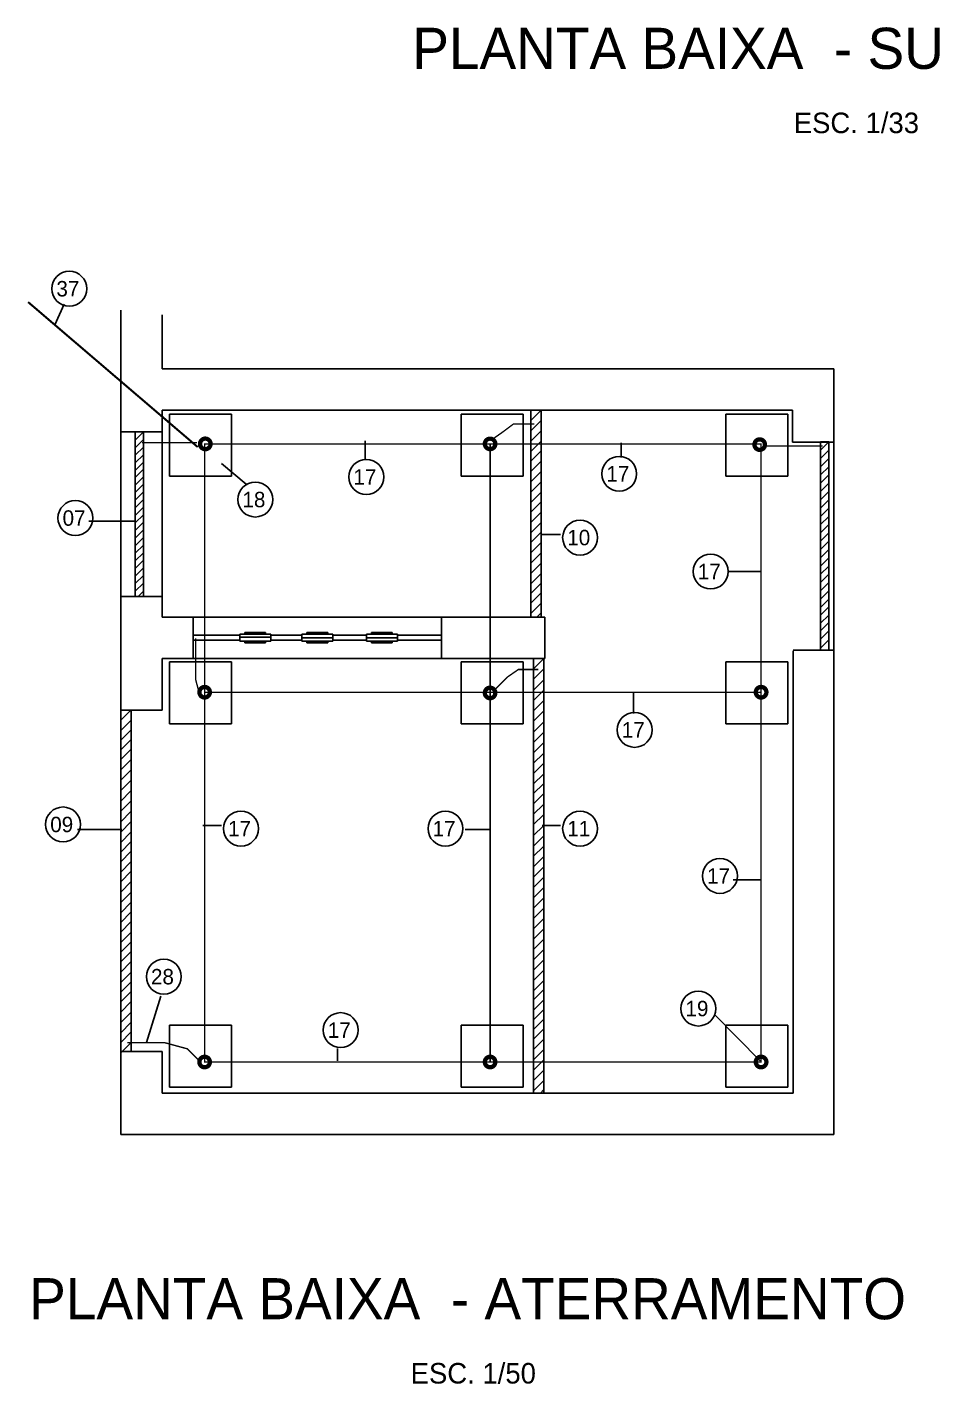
# Model space of a CAD drawing. Extents: x 0.013 to 0.842, y 0.009 to 0.544.
# Drawn here: x 0.0149 to 0.1031, y 0.0125 to 0.1444 of the extents above; entities that cross this region are included whole.
import ezdxf

# ---------------------------------------------------------------- set-up
doc = ezdxf.new("R2010")
doc.units = 0
doc.header["$LTSCALE"] = 250
doc.header["$MEASUREMENT"] = 0
doc.linetypes.add('DASHDOT', pattern=[1, 0.5, -0.25, 0, -0.25])
doc.layers.add('DETALHES-DIVERSOS', color=7, linetype='CONTINUOUS')
doc.styles.add('ROMANS', font='TXT', dxfattribs={"height": 100})

msp = doc.modelspace()

# ---------------------------------------------------------------- linework, layer by layer
at = {"layer": 'DETALHES-DIVERSOS'}
for p, q in [((0.0185, 0.1175), (0.0176, 0.1155)), ((0.02401, 0.11692), (0.02401, 0.0428)), ((0.02804, 0.11645), (0.02804, 0.11122)), ((0.02804, 0.11122), (0.09338, 0.11122)), ((0.09338, 0.11122), (0.09338, 0.03676)), ((0.02804, 0.1072), (0.08936, 0.1072)), ((0.02804, 0.1072), (0.02804, 0.08707)), ((0.06391, 0.08707), (0.06391, 0.1072)), ((0.06491, 0.1072), (0.06391, 0.1062)), ((0.06491, 0.1072), (0.06491, 0.08707)), ((0.08936, 0.1072), (0.08936, 0.10408)), ((0.02875, 0.10077), (0.02875, 0.10681)), ((0.02875, 0.10681), (0.03479, 0.10681)), ((0.03479, 0.10681), (0.03479, 0.10077)), ((0.05712, 0.10681), (0.06316, 0.10681)), ((0.05712, 0.10077), (0.05712, 0.10681)), ((0.06316, 0.10681), (0.06316, 0.10077)), ((0.06491, 0.10619), (0.06391, 0.10519)), ((0.08288, 0.10681), (0.08892, 0.10681)), ((0.08288, 0.10077), (0.08288, 0.10681)), ((0.08892, 0.10681), (0.08892, 0.10077)), ((0.02406, 0.10508), (0.02798, 0.10508)), ((0.02542, 0.10508), (0.02542, 0.08908)), ((0.02622, 0.10507), (0.02542, 0.10427)), ((0.02622, 0.10434), (0.02542, 0.10353)), ((0.02622, 0.08908), (0.02622, 0.10508)), ((0.06491, 0.10518), (0.06391, 0.10418)), ((0.02622, 0.1036), (0.02542, 0.1028)), ((0.0478, 0.1024), (0.0478, 0.1042)), ((0.06491, 0.10418), (0.06391, 0.10318)), ((0.06491, 0.10324), (0.06391, 0.10224)), ((0.0727, 0.1026), (0.0727, 0.104)), ((0.08936, 0.10408), (0.09333, 0.10408)), ((0.09207, 0.08385), (0.09207, 0.10411)), ((0.09207, 0.10411), (0.09288, 0.10411)), ((0.09288, 0.10411), (0.09207, 0.1033)), ((0.09288, 0.1033), (0.09207, 0.1025)), ((0.09288, 0.10411), (0.09288, 0.08385)), ((0.02622, 0.10286), (0.02542, 0.10206)), ((0.02622, 0.10212), (0.02542, 0.10132)), ((0.0362, 0.1), (0.0338, 0.102)), ((0.06491, 0.10223), (0.06391, 0.10123)), ((0.09288, 0.1025), (0.09207, 0.10169)), ((0.09288, 0.10169), (0.09207, 0.10089)), ((0.02622, 0.10145), (0.02542, 0.10065)), ((0.02622, 0.10071), (0.02542, 0.09991)), ((0.03479, 0.10077), (0.02875, 0.10077)), ((0.06316, 0.10077), (0.05712, 0.10077)), ((0.06491, 0.10122), (0.06391, 0.10022)), ((0.08892, 0.10077), (0.08288, 0.10077)), ((0.09288, 0.10089), (0.09207, 0.10008)), ((0.02622, 0.09998), (0.02542, 0.09917)), ((0.02622, 0.09924), (0.02542, 0.09844)), ((0.06491, 0.10022), (0.06391, 0.09922)), ((0.06491, 0.09921), (0.06391, 0.09821)), ((0.09288, 0.10008), (0.09207, 0.09928)), ((0.09288, 0.09928), (0.09207, 0.09847)), ((0.02622, 0.0985), (0.02542, 0.0977)), ((0.02622, 0.09776), (0.02542, 0.09696)), ((0.06491, 0.09827), (0.06391, 0.09727)), ((0.09288, 0.09847), (0.09207, 0.09767)), ((0.09288, 0.09767), (0.09207, 0.09686)), ((0.0209, 0.0964), (0.0253, 0.0964)), ((0.02622, 0.09702), (0.02542, 0.09622)), ((0.06491, 0.09727), (0.06391, 0.09627)), ((0.09288, 0.09686), (0.09207, 0.09606)), ((0.02622, 0.09629), (0.02542, 0.09548)), ((0.02622, 0.09555), (0.02542, 0.09475)), ((0.06491, 0.09626), (0.06391, 0.09526)), ((0.06491, 0.09532), (0.06391, 0.09432)), ((0.0668, 0.0951), (0.065, 0.0951)), ((0.09288, 0.09606), (0.09207, 0.09525)), ((0.09288, 0.09525), (0.09207, 0.09445)), ((0.02622, 0.09481), (0.02542, 0.09401)), ((0.02622, 0.09407), (0.02542, 0.09327)), ((0.06491, 0.09432), (0.06391, 0.09332)), ((0.09288, 0.09445), (0.09207, 0.09364)), ((0.02622, 0.09333), (0.02542, 0.09253)), ((0.02622, 0.0926), (0.02542, 0.0918)), ((0.06491, 0.09331), (0.06391, 0.09231)), ((0.09288, 0.09364), (0.09207, 0.09284)), ((0.09288, 0.09284), (0.09207, 0.09203)), ((0.02622, 0.09186), (0.02542, 0.09106)), ((0.02622, 0.09112), (0.02542, 0.09032)), ((0.06491, 0.0923), (0.06391, 0.0913)), ((0.06491, 0.0913), (0.06391, 0.0903)), ((0.0832, 0.0915), (0.0862, 0.0915)), ((0.09288, 0.09203), (0.09207, 0.09123)), ((0.09288, 0.09123), (0.09207, 0.09042)), ((0.02622, 0.09038), (0.02542, 0.08958)), ((0.06491, 0.09036), (0.06391, 0.08936)), ((0.09288, 0.09042), (0.09207, 0.08962)), ((0.02804, 0.08908), (0.02401, 0.08908)), ((0.02567, 0.08908), (0.02617, 0.08908)), ((0.02622, 0.08958), (0.02573, 0.08909)), ((0.02617, 0.08908), (0.02648, 0.08908)), ((0.06491, 0.08942), (0.06391, 0.08842)), ((0.06491, 0.08841), (0.06391, 0.08741)), ((0.09288, 0.08962), (0.09207, 0.08881)), ((0.09288, 0.08881), (0.09207, 0.08801)), ((0.06491, 0.08747), (0.0645, 0.08707)), ((0.09288, 0.08808), (0.09207, 0.08727)), ((0.09288, 0.08727), (0.09207, 0.08647)), ((0.02804, 0.08707), (0.05019, 0.08707)), ((0.03005, 0.08707), (0.05019, 0.08707)), ((0.03105, 0.08707), (0.03105, 0.08305)), ((0.05002, 0.08707), (0.05118, 0.08707)), ((0.05007, 0.08707), (0.05722, 0.08707)), ((0.0552, 0.08305), (0.0552, 0.08707)), ((0.05722, 0.08707), (0.06527, 0.08707)), ((0.05722, 0.08707), (0.05722, 0.08707)), ((0.06225, 0.08707), (0.06124, 0.08707)), ((0.06527, 0.08707), (0.06527, 0.08305)), ((0.09288, 0.08653), (0.09207, 0.08573)), ((0.03558, 0.08531), (0.03105, 0.08531)), ((0.03105, 0.08531), (0.03105, 0.08481)), ((0.03558, 0.08481), (0.03105, 0.08481)), ((0.03105, 0.08481), (0.03105, 0.08481)), ((0.03558, 0.08541), (0.0386, 0.08541)), ((0.03558, 0.08531), (0.03558, 0.08541)), ((0.03558, 0.08531), (0.03558, 0.08481)), ((0.0386, 0.08511), (0.03558, 0.08511)), ((0.03558, 0.08471), (0.03558, 0.08481)), ((0.0386, 0.08471), (0.03558, 0.08471)), ((0.03609, 0.08541), (0.03609, 0.08556)), ((0.03609, 0.08556), (0.0381, 0.08556)), ((0.03609, 0.08556), (0.0381, 0.08556)), ((0.03609, 0.08471), (0.03609, 0.08455)), ((0.03609, 0.08455), (0.0381, 0.08455)), ((0.03609, 0.08455), (0.0381, 0.08455)), ((0.0381, 0.08556), (0.0381, 0.08541)), ((0.0381, 0.08455), (0.0381, 0.08471)), ((0.0386, 0.08541), (0.0386, 0.08531)), ((0.04162, 0.08531), (0.0386, 0.08531)), ((0.0386, 0.08531), (0.0386, 0.08506)), ((0.0386, 0.08481), (0.0386, 0.08506)), ((0.04162, 0.08481), (0.0386, 0.08481)), ((0.0386, 0.08481), (0.0386, 0.08471)), ((0.04162, 0.08531), (0.04162, 0.08541)), ((0.04162, 0.08541), (0.04464, 0.08541)), ((0.04162, 0.08506), (0.04162, 0.08531)), ((0.04464, 0.08506), (0.04162, 0.08506)), ((0.04162, 0.08506), (0.04162, 0.08481)), ((0.04162, 0.08471), (0.04162, 0.08481)), ((0.04464, 0.08471), (0.04162, 0.08471)), ((0.04212, 0.08556), (0.04414, 0.08556)), ((0.04212, 0.08556), (0.04414, 0.08556)), ((0.04212, 0.08541), (0.04212, 0.08556)), ((0.04212, 0.08471), (0.04212, 0.08455)), ((0.04212, 0.08455), (0.04414, 0.08455)), ((0.04212, 0.08455), (0.04414, 0.08455)), ((0.04414, 0.08556), (0.04414, 0.08541)), ((0.04414, 0.08455), (0.04414, 0.08471)), ((0.04464, 0.08541), (0.04464, 0.08531)), ((0.04791, 0.08531), (0.04464, 0.08531)), ((0.04464, 0.08531), (0.04464, 0.08506)), ((0.04464, 0.08481), (0.04464, 0.08506)), ((0.04791, 0.08481), (0.04464, 0.08481)), ((0.04464, 0.08481), (0.04464, 0.08471)), ((0.04791, 0.08531), (0.04791, 0.08541)), ((0.04791, 0.08541), (0.05093, 0.08541)), ((0.04791, 0.08506), (0.04791, 0.08531)), ((0.05093, 0.08506), (0.04791, 0.08506)), ((0.04791, 0.08506), (0.04791, 0.08481)), ((0.04791, 0.08471), (0.04791, 0.08481)), ((0.05093, 0.08471), (0.04791, 0.08471)), ((0.04841, 0.08556), (0.05042, 0.08556)), ((0.04841, 0.08556), (0.05042, 0.08556)), ((0.04841, 0.08541), (0.04841, 0.08556)), ((0.04841, 0.08471), (0.04841, 0.08455)), ((0.04841, 0.08455), (0.05042, 0.08455)), ((0.04841, 0.08455), (0.05042, 0.08455)), ((0.05042, 0.08556), (0.05042, 0.08541)), ((0.05042, 0.08455), (0.05042, 0.08471)), ((0.05093, 0.08541), (0.05093, 0.08531)), ((0.05093, 0.08531), (0.05093, 0.08506)), ((0.0552, 0.08531), (0.05093, 0.08531)), ((0.05093, 0.08481), (0.05093, 0.08506)), ((0.05093, 0.08481), (0.05093, 0.08471)), ((0.0552, 0.08481), (0.05093, 0.08481)), ((0.09288, 0.08573), (0.09207, 0.08492)), ((0.09288, 0.08486), (0.09207, 0.08405)), ((0.09338, 0.08385), (0.08942, 0.08385)), ((0.08942, 0.0838), (0.08942, 0.04078)), ((0.09288, 0.08385), (0.09207, 0.08385)), ((0.02804, 0.08305), (0.02804, 0.07801)), ((0.02804, 0.08305), (0.03644, 0.08305)), ((0.02875, 0.08273), (0.03479, 0.08273)), ((0.02875, 0.07669), (0.02875, 0.08273)), ((0.03479, 0.08273), (0.03479, 0.07669)), ((0.03639, 0.08305), (0.05722, 0.08305)), ((0.05712, 0.07669), (0.05712, 0.08273)), ((0.05712, 0.08273), (0.06316, 0.08273)), ((0.05722, 0.08305), (0.06325, 0.08305)), ((0.05722, 0.08305), (0.05722, 0.08305)), ((0.06316, 0.08273), (0.06316, 0.07669)), ((0.06527, 0.08305), (0.06325, 0.08305)), ((0.06517, 0.08305), (0.06414, 0.08201)), ((0.06517, 0.08204), (0.06414, 0.08101)), ((0.06416, 0.04078), (0.06416, 0.08305)), ((0.06517, 0.08305), (0.06517, 0.04078)), ((0.08288, 0.07669), (0.08288, 0.08273)), ((0.08288, 0.08273), (0.08892, 0.08273)), ((0.08892, 0.08273), (0.08892, 0.07669)), ((0.06517, 0.08097), (0.06414, 0.07993)), ((0.06517, 0.07996), (0.06414, 0.07893)), ((0.0739, 0.0777), (0.0739, 0.0797)), ((0.02401, 0.07801), (0.02804, 0.07801)), ((0.02499, 0.07801), (0.02402, 0.07703)), ((0.02502, 0.07801), (0.02602, 0.07801)), ((0.02502, 0.04481), (0.02502, 0.07801)), ((0.06517, 0.07895), (0.06414, 0.07792)), ((0.06517, 0.07795), (0.06414, 0.07692)), ((0.02499, 0.07701), (0.02402, 0.07603)), ((0.03479, 0.07669), (0.02875, 0.07669)), ((0.06316, 0.07669), (0.05712, 0.07669)), ((0.06517, 0.07687), (0.06414, 0.07584)), ((0.08892, 0.07669), (0.08288, 0.07669)), ((0.02499, 0.07607), (0.02402, 0.07509)), ((0.06517, 0.07587), (0.06414, 0.07484)), ((0.02499, 0.07513), (0.02402, 0.07415)), ((0.02499, 0.07419), (0.02402, 0.07321)), ((0.06517, 0.07486), (0.06414, 0.07383)), ((0.02499, 0.07318), (0.02402, 0.0722)), ((0.06517, 0.07385), (0.06414, 0.07282)), ((0.06517, 0.07285), (0.06414, 0.07182)), ((0.02499, 0.07218), (0.02402, 0.0712)), ((0.06517, 0.07184), (0.06414, 0.07081)), ((0.02499, 0.07117), (0.02402, 0.07019)), ((0.02499, 0.07017), (0.02402, 0.06918)), ((0.06517, 0.0709), (0.06414, 0.06987)), ((0.02499, 0.06916), (0.02402, 0.06818)), ((0.06517, 0.0699), (0.06414, 0.06887)), ((0.06517, 0.06889), (0.06414, 0.06786)), ((0.02499, 0.06815), (0.02402, 0.06717)), ((0.06517, 0.06788), (0.06414, 0.06685)), ((0.0198, 0.0664), (0.0241, 0.0664)), ((0.02499, 0.06715), (0.02402, 0.06616)), ((0.02499, 0.06614), (0.02402, 0.06516)), ((0.0338, 0.0668), (0.032, 0.0668)), ((0.0575, 0.0664), (0.0599, 0.0664)), ((0.06517, 0.06681), (0.06414, 0.06578)), ((0.0668, 0.0668), (0.065, 0.0668)), ((0.02499, 0.0652), (0.02402, 0.06422)), ((0.06517, 0.0658), (0.06414, 0.06477)), ((0.06517, 0.0648), (0.06414, 0.06377)), ((0.02499, 0.06426), (0.02402, 0.06328)), ((0.06517, 0.06379), (0.06414, 0.06276)), ((0.02499, 0.06326), (0.02402, 0.06227)), ((0.02499, 0.06232), (0.02402, 0.06133)), ((0.06517, 0.06279), (0.06414, 0.06175)), ((0.02499, 0.06131), (0.02402, 0.06033)), ((0.06517, 0.06178), (0.06414, 0.06075)), ((0.06517, 0.06077), (0.06414, 0.05974)), ((0.0836, 0.0615), (0.0862, 0.0615)), ((0.02499, 0.0603), (0.02402, 0.05932)), ((0.06517, 0.05977), (0.06414, 0.05874)), ((0.02499, 0.0593), (0.02402, 0.05832)), ((0.02499, 0.05836), (0.02402, 0.05738)), ((0.06517, 0.05876), (0.06414, 0.05773)), ((0.02499, 0.05742), (0.02402, 0.05644)), ((0.06517, 0.05775), (0.06414, 0.05672)), ((0.06517, 0.05675), (0.06414, 0.05572)), ((0.02499, 0.05641), (0.02402, 0.05543)), ((0.02499, 0.05547), (0.02402, 0.05449)), ((0.06517, 0.05574), (0.06414, 0.05471)), ((0.02499, 0.05453), (0.02402, 0.05355)), ((0.06517, 0.05474), (0.06414, 0.0537)), ((0.02499, 0.05353), (0.02402, 0.05255)), ((0.06517, 0.05373), (0.06414, 0.0527)), ((0.02499, 0.05252), (0.02402, 0.05154)), ((0.02499, 0.05158), (0.02402, 0.0506)), ((0.06517, 0.05272), (0.06414, 0.05169)), ((0.06517, 0.05172), (0.06414, 0.05069)), ((0.02499, 0.05064), (0.02402, 0.04966)), ((0.0279, 0.0502), (0.0265, 0.0457)), ((0.06517, 0.05085), (0.06414, 0.04981)), ((0.02499, 0.04964), (0.02402, 0.04866)), ((0.06517, 0.04984), (0.06414, 0.04881)), ((0.06517, 0.0489), (0.06414, 0.04787)), ((0.02499, 0.04863), (0.02402, 0.04765)), ((0.02499, 0.04763), (0.02402, 0.04664)), ((0.06517, 0.04796), (0.06414, 0.04693)), ((0.0818, 0.0484), (0.0862, 0.0439)), ((0.02499, 0.04669), (0.02402, 0.0457)), ((0.02875, 0.04737), (0.03479, 0.04737)), ((0.02875, 0.04134), (0.02875, 0.04737)), ((0.03479, 0.04737), (0.03479, 0.04134)), ((0.05712, 0.04737), (0.06316, 0.04737)), ((0.05712, 0.04134), (0.05712, 0.04737)), ((0.06316, 0.04737), (0.06316, 0.04134)), ((0.06517, 0.04702), (0.06414, 0.04599)), ((0.08288, 0.04737), (0.08892, 0.04737)), ((0.08288, 0.04134), (0.08288, 0.04737)), ((0.08892, 0.04737), (0.08892, 0.04134)), ((0.02499, 0.04568), (0.02402, 0.0447)), ((0.0451, 0.0451), (0.0451, 0.0439)), ((0.06517, 0.04602), (0.06414, 0.04498)), ((0.06517, 0.04501), (0.06414, 0.04398)), ((0.02804, 0.04481), (0.02401, 0.04481)), ((0.02602, 0.04481), (0.02502, 0.04481)), ((0.02804, 0.04481), (0.02804, 0.0428)), ((0.06517, 0.044), (0.06414, 0.04297)), ((0.02401, 0.0428), (0.02401, 0.03676)), ((0.02401, 0.0428), (0.02401, 0.0428)), ((0.02804, 0.0428), (0.02804, 0.04078)), ((0.02804, 0.0428), (0.02804, 0.0428)), ((0.06517, 0.043), (0.06414, 0.04196)), ((0.03479, 0.04134), (0.02875, 0.04134)), ((0.06316, 0.04134), (0.05712, 0.04134)), ((0.06517, 0.04199), (0.06414, 0.04096)), ((0.06517, 0.04112), (0.06484, 0.04078)), ((0.08892, 0.04134), (0.08288, 0.04134)), ((0.02804, 0.04078), (0.08942, 0.04078)), ((0.06124, 0.04078), (0.06024, 0.04078)), ((0.02401, 0.03676), (0.09338, 0.03676))]:
    msp.add_line(p, q, dxfattribs=at)
at = {"layer": 'DETALHES-DIVERSOS', "linetype": 'DASHDOT'}
msp.add_line((0.05994, 0.0438), (0.05994, 0.10391), dxfattribs=at)
for points, const_width in [([(0.0315, 0.1036), (0.015, 0.1177)], 0.0002), ([(0.06028, 0.10444), (0.06115, 0.10505), (0.06222, 0.10585), (0.06423, 0.10585)], 0.000134), ([(0.03143, 0.10404), (0.02606, 0.10404)], 0.000134), ([(0.03217, 0.10391), (0.0855, 0.10391), (0.08631, 0.10391), (0.08631, 0.0438), (0.03217, 0.0438), (0.03217, 0.10391)], 0.000134), ([(0.08684, 0.10371), (0.09228, 0.10371)], 0.000134), ([(0.03157, 0.07996), (0.0313, 0.08097), (0.0313, 0.08499)], 0.000134), ([(0.06048, 0.08009), (0.06162, 0.08123), (0.06269, 0.08197), (0.06464, 0.08197)], 0.000134), ([(0.03217, 0.07976), (0.08631, 0.07976)], 0.000134), ([(0.03157, 0.044), (0.03049, 0.04508), (0.02828, 0.04568), (0.02466, 0.04568)], 0.000134)]:
    msp.add_lwpolyline(points, dxfattribs=dict(at, const_width=const_width))
at = {"layer": 'DETALHES-DIVERSOS', "const_width": 0.000419}
for points in [[(0.03172, 0.10391, 1), (0.03275, 0.10391, 1)], [(0.05943, 0.10391, 1), (0.06045, 0.10391, 1)], [(0.08566, 0.10384, 1), (0.08668, 0.10384, 1)], [(0.03166, 0.07976, 1), (0.03268, 0.07976, 1)], [(0.05943, 0.07969, 1), (0.06045, 0.07969, 1)], [(0.08579, 0.07976, 1), (0.08682, 0.07976, 1)], [(0.03166, 0.0438, 1), (0.03268, 0.0438, 1)], [(0.05943, 0.0438, 1), (0.06045, 0.0438, 1)], [(0.08579, 0.0438, 1), (0.08682, 0.0438, 1)]]:
    msp.add_lwpolyline(points, format="xyb", close=True, dxfattribs=at)
at = {"layer": 'DETALHES-DIVERSOS'}
for centre in [(0.019, 0.119), (0.0479, 0.1007), (0.0725, 0.101), (0.0371, 0.0985), (0.0196, 0.0967), (0.0687, 0.0948), (0.0814, 0.0915), (0.074, 0.0761), (0.0184, 0.0669), (0.0357, 0.0665), (0.0556, 0.0665), (0.0687, 0.0665), (0.0823, 0.0619), (0.0282, 0.0521), (0.0802, 0.049), (0.0454, 0.0469)]:
    msp.add_circle(centre, 0.0017, dxfattribs=at)

# ---------------------------------------------------------------- texts
at = {"layer": 'DETALHES-DIVERSOS', "style": 'ROMANS'}
for s, height, p in [('PLANTA BAIXA  - SUBESTACAO', 0.004, (0.05237, 0.14038)), ('ESC. 1/33', 0.002, (0.08948, 0.13413)), ('37', 0.0015, (0.01775, 0.11825)), ('17', 0.0015, (0.07125, 0.10025)), ('17', 0.0015, (0.04665, 0.09995)), ('18', 0.0015, (0.03585, 0.09775)), ('07', 0.0015, (0.01835, 0.09595)), ('10', 0.0015, (0.06745, 0.09405)), ('17', 0.0015, (0.08015, 0.09075)), ('17', 0.0015, (0.07275, 0.07535)), ('09', 0.0015, (0.01715, 0.06615)), ('17', 0.0015, (0.03445, 0.06575)), ('17', 0.0015, (0.05435, 0.06575)), ('11', 0.0015, (0.06745, 0.06575)), ('17', 0.0015, (0.08105, 0.06115)), ('28', 0.0015, (0.02695, 0.05135)), ('19', 0.0015, (0.07895, 0.04825)), ('17', 0.0015, (0.04415, 0.04615)), ('PLANTA BAIXA  - ATERRAMENTO', 0.004, (0.0151, 0.01878)), ('ESC. 1/50', 0.002, (0.05221, 0.01253))]:
    msp.add_text(s, height=height, dxfattribs=at).set_placement(p)

doc.saveas('drawing.dxf')
